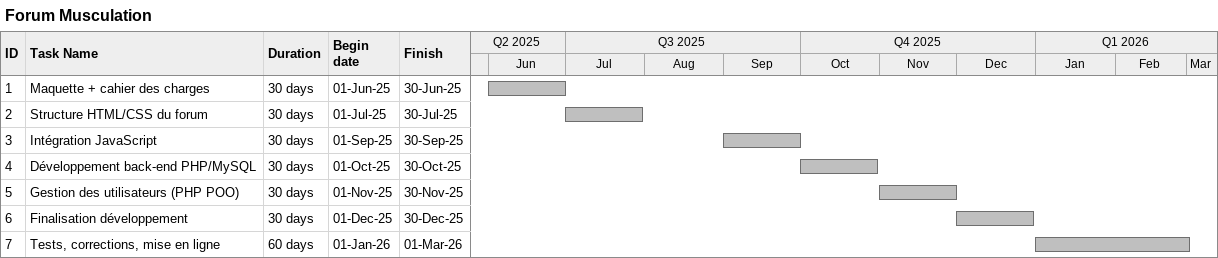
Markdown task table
Forum Musculation

| ID | Task | Duration | Start | Finish |
|---|---|---|---|---|
| 1 | Maquette + cahier des charges | 30d | 2025-06-01 | 2025-06-30 |
| 2 | Structure HTML/CSS du forum | 30d | 2025-07-01 | 2025-07-30 |
| 3 | Intégration JavaScript | 30d | 2025-09-01 | 2025-09-30 |
| 4 | Développement back-end PHP/MySQL | 30d | 2025-10-01 | 2025-10-30 |
| 5 | Gestion des utilisateurs (PHP POO) | 30d | 2025-11-01 | 2025-11-30 |
| 6 | Finalisation développement | 30d | 2025-12-01 | 2025-12-30 |
| 7 | Tests, corrections, mise en ligne | 60d | 2026-01-01 | 2026-03-01 |
